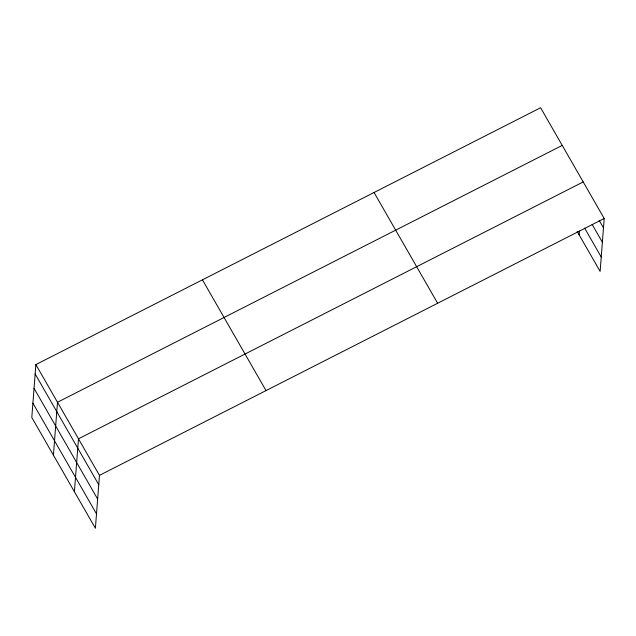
<?xml version="1.0" encoding="UTF-8"?>
<svg xmlns="http://www.w3.org/2000/svg" width="636" height="636" viewBox="0 0 636 636"><rect width="100%" height="100%" fill="white"/><g stroke="black" fill="none" stroke-linecap="round" stroke-linejoin="round"><path stroke-width="0.95" d="M35.87 364.587L31.8 417.502L95.392 528.262L99.462 475.354L35.87 364.587L540.608 107.738L604.2 218.498L600.13 271.413L577.194 231.456M53.424 455.161L57.494 402.246L562.232 145.398M74.404 491.715L78.482 438.8L583.212 181.944M579.142 234.859L579.436 231.027M99.462 475.354L604.2 218.498M599.088 220.223L603.477 227.871M592.124 224.389L602.372 242.244M584.643 228.141L601.235 257.039M374.048 192.493L437.64 303.261M202.431 279.824L266.031 390.591M35.147 373.968L98.747 484.727M34.042 388.334L97.642 499.093M32.905 403.137L96.497 513.896"/></g></svg>
